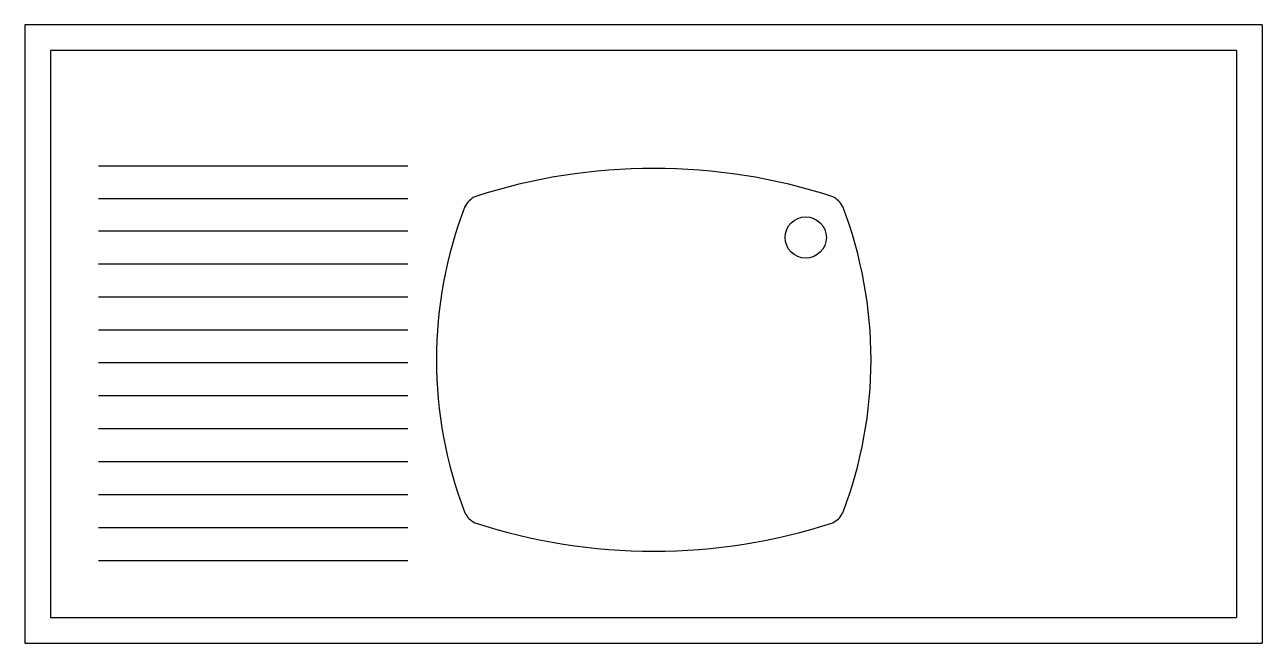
# Model space of a CAD drawing. Extents: x -120 to 0, y -60 to 0.
import ezdxf

# ---------------------------------------------------------------- set-up
doc = ezdxf.new("R2010")
doc.units = 0
doc.header["$LTSCALE"] = 25
doc.header["$MEASUREMENT"] = 0
doc.layers.get('0').update_dxf_attribs({"linetype": 'CONTINUOUS'})

msp = doc.modelspace()

# ---------------------------------------------------------------- linework, layer by layer
at = {"color": 0, "linetype": 'ByBlock'}
for p, q in [((-120, 0), (-120, -60)), ((0, 0), (-120, 0)), ((0, 0), (0, -60)), ((-2.5, -2.5), (-117.5, -2.5)), ((-117.5, -2.5), (-117.5, -57.5)), ((-2.5, -2.5), (-2.5, -57.5)), ((-112.86, -13.7), (-82.86, -13.7)), ((-112.86, -16.84), (-82.86, -16.84)), ((-112.86, -19.98), (-82.86, -19.98)), ((-112.86, -23.18), (-82.86, -23.18)), ((-112.86, -26.38), (-82.86, -26.38)), ((-112.86, -29.58), (-82.86, -29.58)), ((-112.86, -32.78), (-82.86, -32.78)), ((-112.86, -35.98), (-82.86, -35.98)), ((-112.86, -39.18), (-82.86, -39.18)), ((-112.86, -42.38), (-82.86, -42.38)), ((-112.86, -45.58), (-82.86, -45.58)), ((-112.86, -48.78), (-82.86, -48.78)), ((-112.86, -51.98), (-82.86, -51.98)), ((-117.5, -57.5), (-2.5, -57.5)), ((-120, -60), (0, -60))]:
    msp.add_line(p, q, dxfattribs=at)
msp.add_circle((-44.27, -20.64), 2, dxfattribs=at)
for centre, radius, start, end in [((-59, -69.95), 56.02, 71.9556, 108.0444), ((-75.5, -18.5), 2, 115.148, 154.852), ((-42.5, -18.5), 2, 25.148, 64.852), ((-38.66, -32.5), 41.41, 158.9814, 201.0186), ((-79.34, -32.5), 41.41, 338.9814, 21.0186), ((-75.5, -46.5), 2, 205.148, 244.852), ((-42.5, -46.5), 2, 295.148, 334.852), ((-59, 4.95), 56.02, 251.9556, 288.0444)]:
    msp.add_arc(centre, radius, start, end, dxfattribs=at)

doc.saveas('drawing.dxf')
